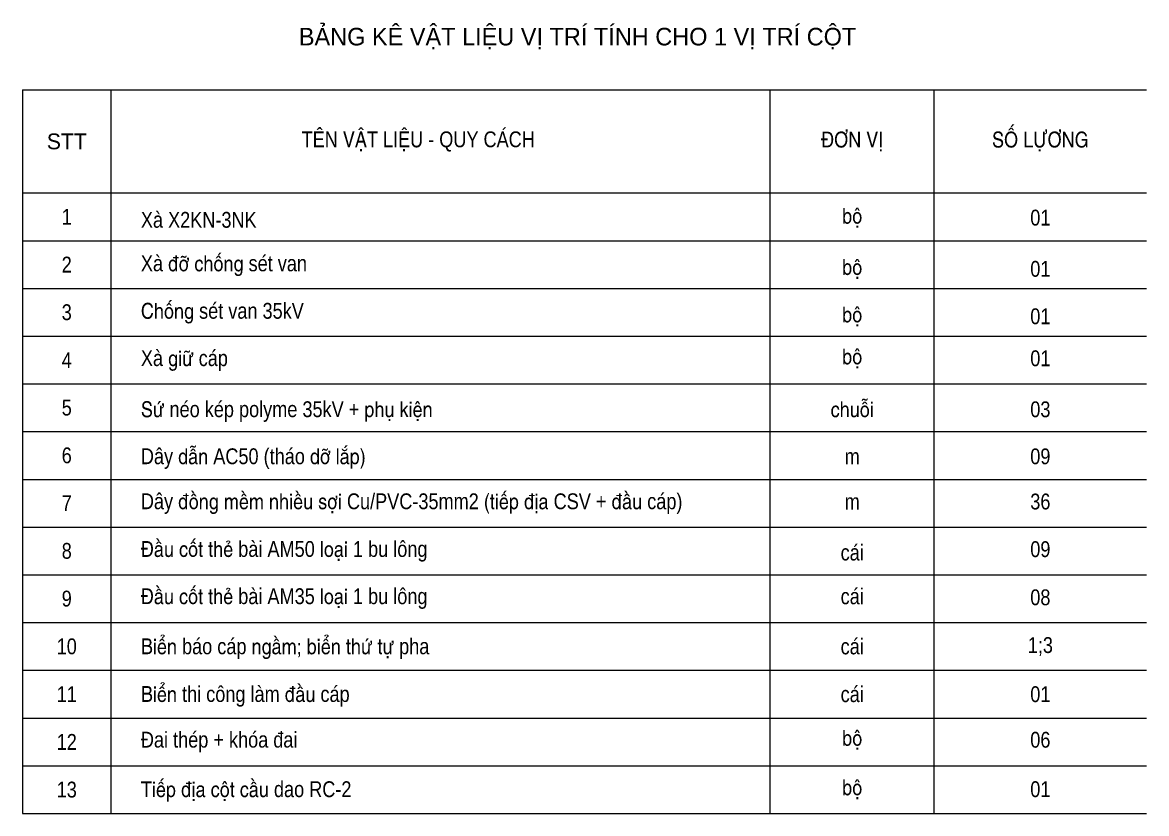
# Model space of a CAD drawing. Header units: metres. Extents: x -423681 to 482285, y -10923 to 168764.
# Drawn here: x -1311 to 10017, y 20729 to 28698 of the extents above; entities that cross this region are included whole.
import ezdxf

# ---------------------------------------------------------------- set-up
doc = ezdxf.new("R2010")
doc.units = ezdxf.units.M
doc.layers.add('MANH', color=3, linetype='Continuous', lineweight=5)
doc.layers.add('TEX', color=7, linetype='Continuous')
doc.styles.add('CHUSO', font='', dxfattribs={"width": 0.8})
doc.styles.add('T', font='')
doc.styles.get('CHUSO').set_extended_font_data('.VnArial NarrowH')
doc.styles.get('T').set_extended_font_data('.VnAvantH')

msp = doc.modelspace()

# ---------------------------------------------------------------- linework, layer by layer
at = {"layer": 'MANH', "color": 7}
for p, q in [((-1311, 28018), (10017, 28018)), ((-1311, 28018), (-1311, 20729)), ((-418, 20729), (-418, 28018)), ((6224, 20729), (6224, 28018)), ((7877, 20729), (7877, 28018)), ((-1311, 26981), (10017, 26981)), ((-1311, 26981), (10017, 26981)), ((-1311, 26500), (10017, 26500)), ((-1311, 26019), (10017, 26019)), ((-1311, 25538), (10017, 25538)), ((-1311, 25057), (10017, 25057)), ((-1311, 24576), (10017, 24576)), ((-1311, 24095), (10017, 24095)), ((-1311, 23614), (10017, 23614)), ((-1311, 23133), (10017, 23133)), ((-1311, 22653), (10017, 22653)), ((-1311, 22172), (10017, 22172)), ((-1311, 21691), (10017, 21691)), ((-1311, 21210), (10017, 21210)), ((-1311, 20729), (10017, 20729))]:
    msp.add_line(p, q, dxfattribs=at)

# ---------------------------------------------------------------- texts
at = {"layer": 'MANH', "color": 7, "char_height": 159.37, "style": 'CHUSO'}
for s, insert, width, attachment_point in [('{\\W1;Tªn vËt liÖu - Quy c¸ch}', (2677, 27499), 6191.1, 5), ('{\\W1;Sè lù¬ng}', (8947, 27499), 2139.65, 5), ('\\pxqc;{\\f.VnAvantH|b0|i0|c0|p34;\\W1;stt}', (-1311, 27499), 892.99, 4), ('{\\W1;§¬n vÞ}', (7051, 27499), 1653.47, 5), ('\\pxqc;{\\f.VnArial Narrow|b0|i0|c0|p34;\\W1;1}', (-865, 26740), 892.99, 5), ('{\\f.VnArial Narrow|b0|i0|c0|p34;\\W1;Xµ X2KN-3NK}', (-118, 26709), 5891.2, 4), ('{\\f.VnArial Narrow|b0|i0|c0|p34;\\W1;bé}', (7051, 26731), 1653.47, 5), ('{\\f.VnArial Narrow|b0|i0|c0|p34;\\W1;01}', (8947, 26731), 2139.65, 5), ('\\pxqc;{\\f.VnArial Narrow|b0|i0|c0|p34;\\W1;2}', (-865, 26259), 892.99, 5), ('{\\f.VnArial Narrow|b0|i0|c0|p34;\\W1;Xµ ®ì chèng sÐt van}', (-118, 26247), 5891.2, 4), ('{\\f.VnArial Narrow|b0|i0|c0|p34;\\W1;bé}', (7051, 26215), 1653.47, 5), ('{\\f.VnArial Narrow|b0|i0|c0|p34;\\W1;01}', (8947, 26215), 2139.65, 5), ('\\pxqc;{\\f.VnArial Narrow|b0|i0|c0|p34;\\W1;3}', (-865, 25778), 892.99, 5), ('{\\f.VnArial Narrow|b0|i0|c0|p34;\\W1;Chèng sÐt van 35kV }', (-118, 25769), 5891.2, 4), ('{\\f.VnArial Narrow|b0|i0|c0|p34;\\W1;bé}', (7051, 25737), 1653.47, 5), ('{\\f.VnArial Narrow|b0|i0|c0|p34;\\W1;01}', (8947, 25737), 2139.65, 5), ('\\pxqc;{\\f.VnArial Narrow|b0|i0|c0|p34;\\W1;4}', (-865, 25297), 892.99, 5), ('\\A1;{\\f.VnArial Narrow|b0|i0|c0|p34;\\W1;Xµ gi÷ c¸p}', (-118, 25292), 5891.2, 4), ('{\\f.VnArial Narrow|b0|i0|c0|p34;\\W1;bé}', (7051, 25314), 1653.47, 5), ('{\\f.VnArial Narrow|b0|i0|c0|p34;\\W1;01}', (8947, 25314), 2139.65, 5), ('\\pxqc;{\\f.VnArial Narrow|b0|i0|c0|p34;\\W1;5}', (-865, 24817), 892.99, 5), ('{\\f.VnArial Narrow|b0|i0|c0|p34;\\W1;Sø nÐo kÐp polyme 35kV + phô kiÖn}', (-118, 24778), 5891.2, 4), ('{\\f.VnArial Narrow|b0|i0|c0|p34;\\W1;chuçi}', (7051, 24800), 1653.47, 5), ('{\\f.VnArial Narrow|b0|i0|c0|p34;\\W1;03}', (8947, 24800), 2139.65, 5), ('\\pxqc;{\\f.VnArial Narrow|b0|i0|c0|p34;\\W1;6}', (-865, 24336), 892.99, 5), ('\\A1;{\\f.VnArial Narrow|b0|i0|c0|p34;\\W1;D©y dÉn AC50 (th¸o dì l¾p)}', (-118, 24304), 5891.2, 4), ('{\\f.VnArial Narrow|b0|i0|c0|p34;\\W1;m}', (7051, 24326), 1653.47, 5), ('{\\f.VnArial Narrow|b0|i0|c0|p34;\\W1;09}', (8947, 24326), 2139.65, 5), ('\\pxqc;{\\f.VnArial Narrow|b0|i0|c0|p34;\\W1;7}', (-865, 23855), 892.99, 5), ('{\\f.VnArial Narrow|b0|i0|c0|p34;\\W1;D©y ®ång mÒm nhiÒu sîi Cu/PVC-35mm2 (tiÕp ®Þa CSV + ®Çu c¸p)}', (-118, 23850), 6897.72, 4), ('{\\f.VnArial Narrow|b0|i0|c0|p34;\\W1;m}', (7051, 23871), 1653.47, 5), ('{\\f.VnArial Narrow|b0|i0|c0|p34;\\W1;36}', (8947, 23871), 2139.65, 5), ('\\pxqc;{\\f.VnArial Narrow|b0|i0|c0|p34;\\W1;8}', (-865, 23374), 892.99, 5), ('{\\f.VnArial Narrow|b0|i0|c0|p34;\\W1;§Çu cèt thÎ bµi AM50 lo¹i 1 bu l«ng}', (-118, 23370), 5891.2, 4), ('{\\f.VnArial Narrow|b0|i0|c0|p34;\\W1;09}', (8947, 23391), 2139.65, 5), ('{\\f.VnArial Narrow|b0|i0|c0|p34;\\W1;c¸i}', (7051, 23357), 1653.47, 5), ('{\\f.VnArial Narrow|b0|i0|c0|p34;\\W1;§Çu cèt thÎ bµi AM35 lo¹i 1 bu l«ng}', (-118, 22894), 5891.2, 4), ('{\\f.VnArial Narrow|b0|i0|c0|p34;\\W1;c¸i}', (7051, 22916), 1653.47, 5), ('\\pxqc;{\\f.VnArial Narrow|b0|i0|c0|p34;\\W1;9}', (-865, 22893), 892.99, 5), ('{\\f.VnArial Narrow|b0|i0|c0|p34;\\W1;08}', (8947, 22906), 2139.65, 5), ('\\pxqc;{\\f.VnArial Narrow|b0|i0|c0|p34;\\W1;10}', (-865, 22412), 892.99, 5), ('\\A1;{\\f.VnArial Narrow|b0|i0|c0|p34;\\W1;\\C10;BiÓn b¸o c¸p ngÇm; biÓn thø tù pha}', (-118, 22389), 5891.2, 4), ('{\\f.VnArial Narrow|b0|i0|c0|p34;\\W1;c¸i}', (7051, 22411), 1653.47, 5), ('{\\f.VnArial Narrow|b0|i0|c0|p34;\\W1;1;3}', (8947, 22411), 2139.65, 5), ('\\pxqc;{\\f.VnArial Narrow|b0|i0|c0|p34;\\W1;11}', (-865, 21931), 892.99, 5), ('\\A1;{\\f.VnArial Narrow|b0|i0|c0|p34;\\W1;\\C10;BiÓn thi c«ng lµm ®Çu c¸p}', (-118, 21909), 5891.2, 4), ('{\\f.VnArial Narrow|b0|i0|c0|p34;\\W1;c¸i}', (7051, 21930), 1653.47, 5), ('{\\f.VnArial Narrow|b0|i0|c0|p34;\\W1;01}', (8947, 21930), 2139.65, 5), ('\\pxqc;{\\f.VnArial Narrow|b0|i0|c0|p34;\\W1;12}', (-865, 21450), 892.99, 5), ('\\A1;{\\f.VnArial Narrow|b0|i0|c0|p34;\\W1;\\C10;§ai thÐp + khãa ®ai }', (-118, 21449), 5891.2, 4), ('{\\f.VnArial Narrow|b0|i0|c0|p34;\\W1;bé}', (7051, 21471), 1653.47, 5), ('{\\f.VnArial Narrow|b0|i0|c0|p34;\\W1;06}', (8947, 21471), 2139.65, 5), ('\\A1;{\\f.VnArial Narrow|b0|i0|c0|p34;\\W1;\\C10;TiÕp ®Þa cét cÇu dao RC-2}', (-118, 20951), 5891.2, 4), ('{\\f.VnArial Narrow|b0|i0|c0|p34;\\W1;bé}', (7051, 20973), 1653.47, 5), ('\\pxqc;{\\f.VnArial Narrow|b0|i0|c0|p34;\\W1;13}', (-865, 20969), 892.99, 5), ('{\\f.VnArial Narrow|b0|i0|c0|p34;\\W1;01}', (8947, 20973), 2139.65, 5)]:
    msp.add_mtext(s, dxfattribs=dict(at, insert=insert, width=width, attachment_point=attachment_point))
at = {"layer": 'TEX', "style": 'T'}
msp.add_text('b¶ng kª vËt liÖu vÞ trÝ tÝnh cho 1 vÞ trÝ cét', height=177.08, dxfattribs=at).set_placement((1474, 28467))

doc.saveas('drawing.dxf')
